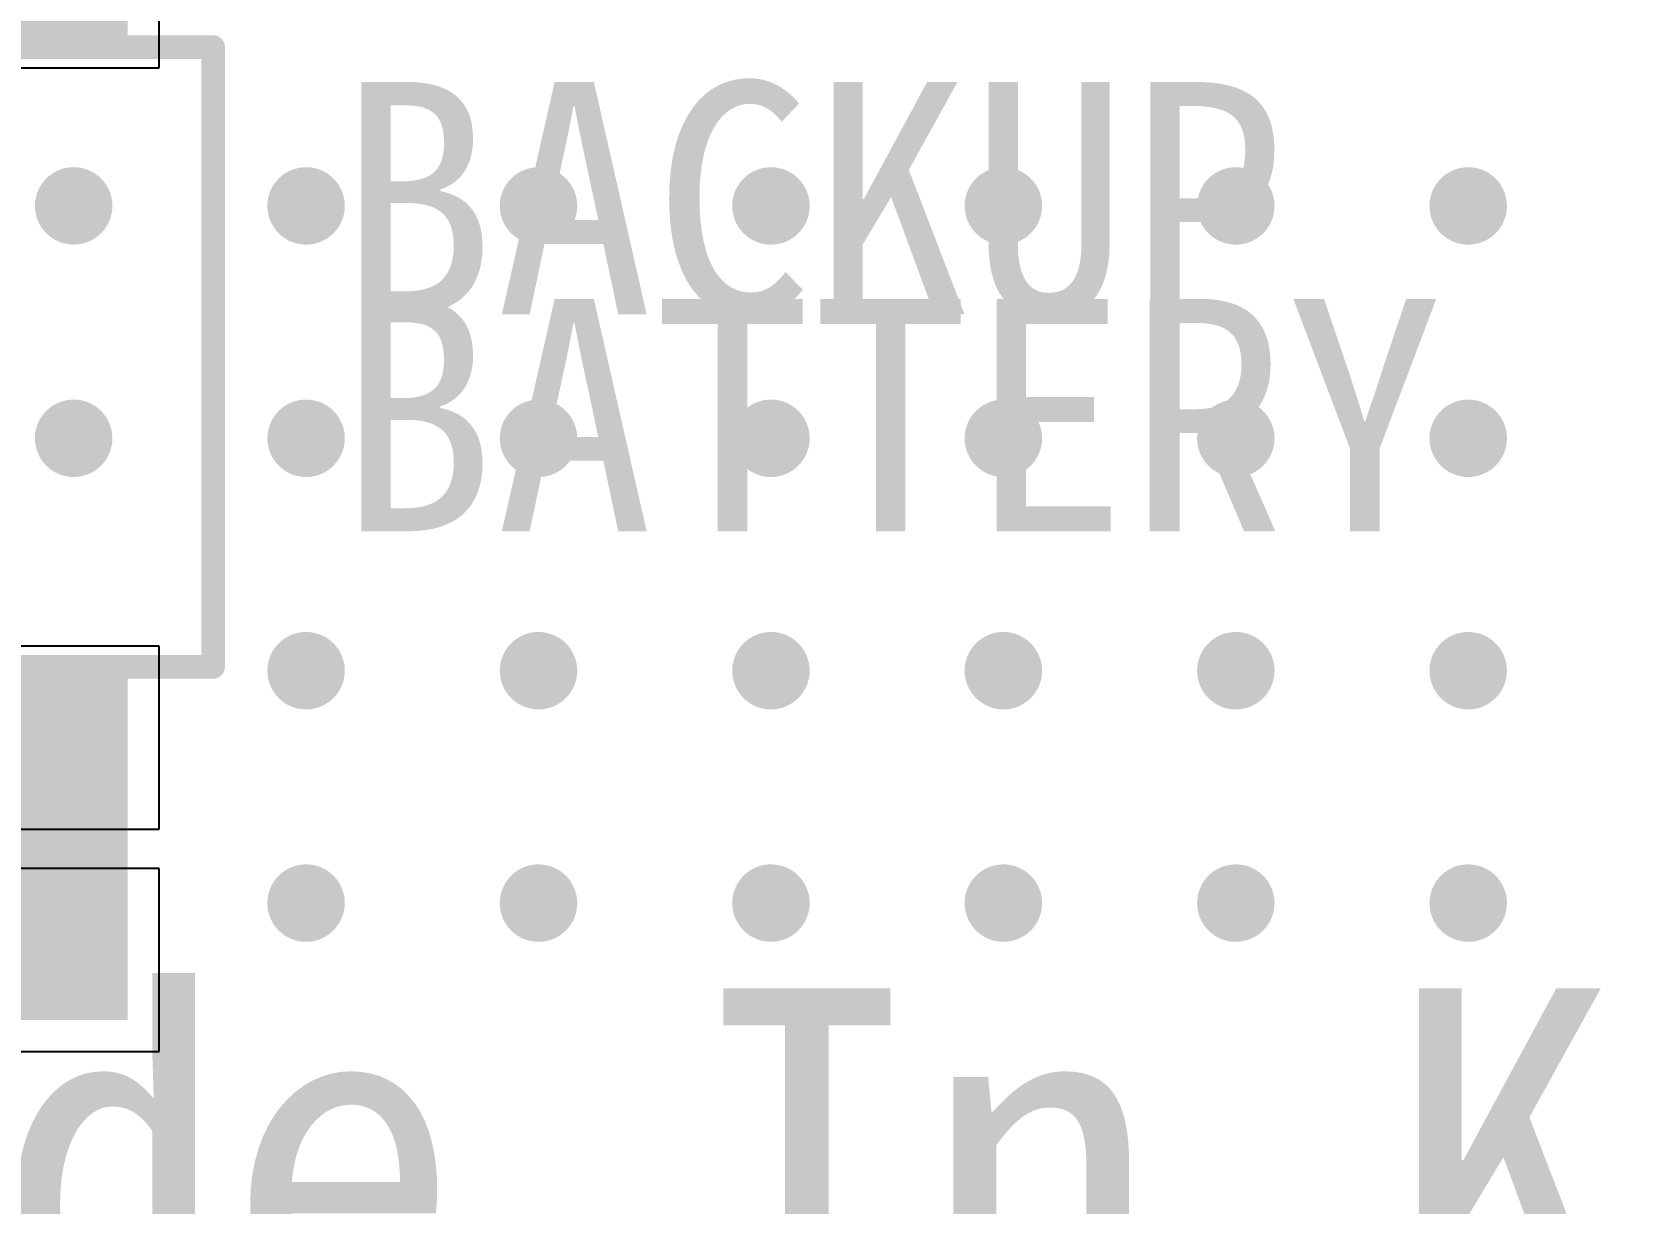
# Model space of a CAD drawing. Header units: millimetres. Extents: x 15 to 120, y 22 to 104.
# Drawn here: x 100.23 to 110.5, y 61.06 to 68.62 of the extents above; entities that cross this region are included whole.
import ezdxf

# ---------------------------------------------------------------- set-up
doc = ezdxf.new("R2010")
doc.units = ezdxf.units.MM
for name, color, linetype in [('BottomLayer', 5, 'Continuous'), ('MultiLayer', 9, 'Continuous'), ('TopLayer', 1, 'Continuous'), ('TopOverlay', 2, 'Continuous'), ('TopPaste', 8, 'Continuous'), ('TopSolder', 216, 'Continuous')]:
    doc.layers.add(name, color=color, linetype=linetype)

msp = doc.modelspace()

# ---------------------------------------------------------------- linework, layer by layer
at = {"layer": 'BottomLayer', "const_width": 0.2499995}
for points in [[(100.3749707, 67.49997929999999, 1), (100.62496766, 67.49997929999999, 1)], [(101.87497024, 67.49997929999999, 1), (102.1249672, 67.49997929999999, 1)], [(103.37496978, 67.49997929999999, 1), (103.62496674, 67.49997929999999, 1)], [(104.87496932, 67.49997929999999, 1), (105.12496628, 67.49997929999999, 1)], [(106.37496886, 67.49997929999999, 1), (106.62496582, 67.49997929999999, 1)], [(107.8749684, 67.49997929999999, 1), (108.12496536, 67.49997929999999, 1)], [(109.37496794, 67.49997929999999, 1), (109.6249649, 67.49997929999999, 1)], [(100.3749707, 65.99997976, 1), (100.62496766, 65.99997976, 1)], [(101.87497024, 65.99997976, 1), (102.1249672, 65.99997976, 1)], [(103.37496978, 65.99997976, 1), (103.62496674, 65.99997976, 1)], [(104.87496932, 65.99997976, 1), (105.12496628, 65.99997976, 1)], [(106.37496886, 65.99997976, 1), (106.62496582, 65.99997976, 1)], [(107.8749684, 65.99997976, 1), (108.12496536, 65.99997976, 1)], [(109.37496794, 65.99997976, 1), (109.6249649, 65.99997976, 1)], [(101.87497024, 64.49998022, 1), (102.1249672, 64.49998022, 1)], [(103.37496978, 64.49998022, 1), (103.62496674, 64.49998022, 1)], [(104.87496932, 64.49998022, 1), (105.12496628, 64.49998022, 1)], [(106.37496886, 64.49998022, 1), (106.62496582, 64.49998022, 1)], [(107.8749684, 64.49998022, 1), (108.12496536, 64.49998022, 1)], [(109.37496794, 64.49998022, 1), (109.6249649, 64.49998022, 1)], [(101.87497024, 62.99998067999999, 1), (102.1249672, 62.99998067999999, 1)], [(103.37496978, 62.99998067999999, 1), (103.62496674, 62.99998067999999, 1)], [(104.87496932, 62.99998067999999, 1), (105.12496628, 62.99998067999999, 1)], [(106.37496886, 62.99998067999999, 1), (106.62496582, 62.99998067999999, 1)], [(107.8749684, 62.99998067999999, 1), (108.12496536, 62.99998067999999, 1)], [(109.37496794, 62.99998067999999, 1), (109.6249649, 62.99998067999999, 1)]]:
    msp.add_lwpolyline(points, format="xyb", close=True, dxfattribs=at)
at = {"layer": 'MultiLayer'}
for points, const_width in [([(100.3749707, 67.49997929999999, 1), (100.62496766, 67.49997929999999, 1)], 0.2499995), ([(101.87497024, 67.49997929999999, 1), (102.1249672, 67.49997929999999, 1)], 0.2499995), ([(103.37496978, 67.49997929999999, 1), (103.62496674, 67.49997929999999, 1)], 0.2499995), ([(104.87496932, 67.49997929999999, 1), (105.12496628, 67.49997929999999, 1)], 0.2499995), ([(106.37496886, 67.49997929999999, 1), (106.62496582, 67.49997929999999, 1)], 0.2499995), ([(107.8749684, 67.49997929999999, 1), (108.12496536, 67.49997929999999, 1)], 0.2499995), ([(109.37496794, 67.49997929999999, 1), (109.6249649, 67.49997929999999, 1)], 0.2499995), ([(100.3749707, 65.99997976, 1), (100.62496766, 65.99997976, 1)], 0.2499995), ([(101.87497024, 65.99997976, 1), (102.1249672, 65.99997976, 1)], 0.2499995), ([(103.37496978, 65.99997976, 1), (103.62496674, 65.99997976, 1)], 0.2499995), ([(104.87496932, 65.99997976, 1), (105.12496628, 65.99997976, 1)], 0.2499995), ([(106.37496886, 65.99997976, 1), (106.62496582, 65.99997976, 1)], 0.2499995), ([(107.8749684, 65.99997976, 1), (108.12496536, 65.99997976, 1)], 0.2499995), ([(109.37496794, 65.99997976, 1), (109.6249649, 65.99997976, 1)], 0.2499995), ([(101.87497024, 64.49998022, 1), (102.1249672, 64.49998022, 1)], 0.2499995), ([(103.37496978, 64.49998022, 1), (103.62496674, 64.49998022, 1)], 0.2499995), ([(104.87496932, 64.49998022, 1), (105.12496628, 64.49998022, 1)], 0.2499995), ([(106.37496886, 64.49998022, 1), (106.62496582, 64.49998022, 1)], 0.2499995), ([(107.8749684, 64.49998022, 1), (108.12496536, 64.49998022, 1)], 0.2499995), ([(109.37496794, 64.49998022, 1), (109.6249649, 64.49998022, 1)], 0.2499995), ([(101.87497024, 62.99998067999999, 1), (102.1249672, 62.99998067999999, 1)], 0.2499995), ([(103.37496978, 62.99998067999999, 1), (103.62496674, 62.99998067999999, 1)], 0.2499995), ([(104.87496932, 62.99998067999999, 1), (105.12496628, 62.99998067999999, 1)], 0.2499995), ([(106.37496886, 62.99998067999999, 1), (106.62496582, 62.99998067999999, 1)], 0.2499995), ([(107.8749684, 62.99998067999999, 1), (108.12496536, 62.99998067999999, 1)], 0.2499995), ([(109.37496794, 62.99998067999999, 1), (109.6249649, 62.99998067999999, 1)], 0.2499995), ([(100.3624993, 62.42500088, 1), (100.48749778, 62.42500088, 1)], 0.12499848), ([(100.61250134, 62.42500088, 1), (100.73749982, 62.42500088, 1)], 0.12499848)]:
    msp.add_lwpolyline(points, format="xyb", close=True, dxfattribs=dict(at, const_width=const_width))
at = {"layer": 'TopLayer'}
for p, q in [((101.05249538, 68.39198666), (101.05249538, 69.57308666)), ((99.42689537999999, 68.39198666), (101.05249538, 68.39198666)), ((101.05249538, 64.65818666), (99.42689537999999, 64.65818666)), ((101.05249538, 63.47708666), (101.05249538, 64.65818666)), ((99.42689537999999, 63.47708666), (101.05249538, 63.47708666)), ((101.05249538, 63.22308666), (99.42689537999999, 63.22308666)), ((101.05249538, 62.04198666), (101.05249538, 63.22308666)), ((99.42689537999999, 62.04198666), (101.05249538, 62.04198666))]:
    msp.add_line(p, q, dxfattribs=at)
for points, const_width in [([(100.3749707, 67.49997929999999, 1), (100.62496766, 67.49997929999999, 1)], 0.2499995), ([(101.87497024, 67.49997929999999, 1), (102.1249672, 67.49997929999999, 1)], 0.2499995), ([(103.37496978, 67.49997929999999, 1), (103.62496674, 67.49997929999999, 1)], 0.2499995), ([(104.87496932, 67.49997929999999, 1), (105.12496628, 67.49997929999999, 1)], 0.2499995), ([(106.37496886, 67.49997929999999, 1), (106.62496582, 67.49997929999999, 1)], 0.2499995), ([(107.8749684, 67.49997929999999, 1), (108.12496536, 67.49997929999999, 1)], 0.2499995), ([(109.37496794, 67.49997929999999, 1), (109.6249649, 67.49997929999999, 1)], 0.2499995), ([(100.3749707, 65.99997976, 1), (100.62496766, 65.99997976, 1)], 0.2499995), ([(101.87497024, 65.99997976, 1), (102.1249672, 65.99997976, 1)], 0.2499995), ([(103.37496978, 65.99997976, 1), (103.62496674, 65.99997976, 1)], 0.2499995), ([(104.87496932, 65.99997976, 1), (105.12496628, 65.99997976, 1)], 0.2499995), ([(106.37496886, 65.99997976, 1), (106.62496582, 65.99997976, 1)], 0.2499995), ([(107.8749684, 65.99997976, 1), (108.12496536, 65.99997976, 1)], 0.2499995), ([(109.37496794, 65.99997976, 1), (109.6249649, 65.99997976, 1)], 0.2499995), ([(101.87497024, 64.49998022, 1), (102.1249672, 64.49998022, 1)], 0.2499995), ([(103.37496978, 64.49998022, 1), (103.62496674, 64.49998022, 1)], 0.2499995), ([(104.87496932, 64.49998022, 1), (105.12496628, 64.49998022, 1)], 0.2499995), ([(106.37496886, 64.49998022, 1), (106.62496582, 64.49998022, 1)], 0.2499995), ([(107.8749684, 64.49998022, 1), (108.12496536, 64.49998022, 1)], 0.2499995), ([(109.37496794, 64.49998022, 1), (109.6249649, 64.49998022, 1)], 0.2499995), ([(101.87497024, 62.99998067999999, 1), (102.1249672, 62.99998067999999, 1)], 0.2499995), ([(103.37496978, 62.99998067999999, 1), (103.62496674, 62.99998067999999, 1)], 0.2499995), ([(104.87496932, 62.99998067999999, 1), (105.12496628, 62.99998067999999, 1)], 0.2499995), ([(106.37496886, 62.99998067999999, 1), (106.62496582, 62.99998067999999, 1)], 0.2499995), ([(107.8749684, 62.99998067999999, 1), (108.12496536, 62.99998067999999, 1)], 0.2499995), ([(109.37496794, 62.99998067999999, 1), (109.6249649, 62.99998067999999, 1)], 0.2499995), ([(100.3624993, 62.42500088, 1), (100.48749778, 62.42500088, 1)], 0.12499848), ([(100.61250134, 62.42500088, 1), (100.73749982, 62.42500088, 1)], 0.12499848)]:
    msp.add_lwpolyline(points, format="xyb", close=True, dxfattribs=dict(at, const_width=const_width))
msp.add_solid([(100.79849538, 64.40418666), (97.80129538, 64.40418666), (100.79849538, 62.29598666), (97.80129538, 62.29598666)], dxfattribs=at)
at = {"layer": 'TopOverlay', "const_width": 0.1524}
for points in [[(97.29989938, 68.52508266), (101.39996738, 68.52508266)], [(101.39996738, 64.52509065999999), (101.39996738, 68.52508266)], [(97.29989938, 64.52509065999999), (101.39996738, 64.52509065999999)]]:
    msp.add_lwpolyline(points, dxfattribs=at)
at = {"layer": 'TopOverlay', "const_width": 0.07619999999999999}
for points in [[(101.36186738, 68.52508266, 1), (101.43806738, 68.52508266, 1)], [(101.36186738, 68.52508266, 1), (101.43806738, 68.52508266, 1)], [(101.36186738, 64.52509065999999, 1), (101.43806738, 64.52509065999999, 1)], [(101.36186738, 64.52509065999999, 1), (101.43806738, 64.52509065999999, 1)]]:
    msp.add_lwpolyline(points, format="xyb", close=True, dxfattribs=at)
at = {"layer": 'TopPaste'}
msp.add_solid([(100.79849538, 64.40418666), (97.80129538, 64.40418666), (100.79849538, 62.29598666), (97.80129538, 62.29598666)], dxfattribs=at)
msp.add_solid([(100.79849538, 64.40418666), (97.80129538, 64.40418666), (100.79849538, 62.29598666), (97.80129538, 62.29598666)], dxfattribs=at)
at = {"layer": 'TopSolder'}
for points in [[(100.84849528, 70.80418655999999), (97.75129548, 70.80418655999999), (100.84849528, 68.59598676), (97.75129548, 68.59598676)], [(100.84849528, 70.80418655999999), (97.75129548, 70.80418655999999), (100.84849528, 68.59598676), (97.75129548, 68.59598676)], [(100.84849528, 64.45418656), (97.75129548, 64.45418656), (100.84849528, 62.24598675999999), (97.75129548, 62.24598675999999)], [(100.84849528, 64.45418656), (97.75129548, 64.45418656), (100.84849528, 62.24598675999999), (97.75129548, 62.24598675999999)]]:
    msp.add_solid(points, dxfattribs=at)

# ---------------------------------------------------------------- texts
at = {"layer": 'TopOverlay'}
for s, height, p in [('BACKUP ', 1.49999954, (102.20000134, 66.80000102)), ('BATTERY', 1.49999954, (102.20000134, 65.40000128)), ('Made In Korea', 2.20000068, (97.00000157999999, 60.25000142))]:
    msp.add_text(s, height=height, dxfattribs=at).set_placement(p)

doc.saveas('drawing.dxf')
